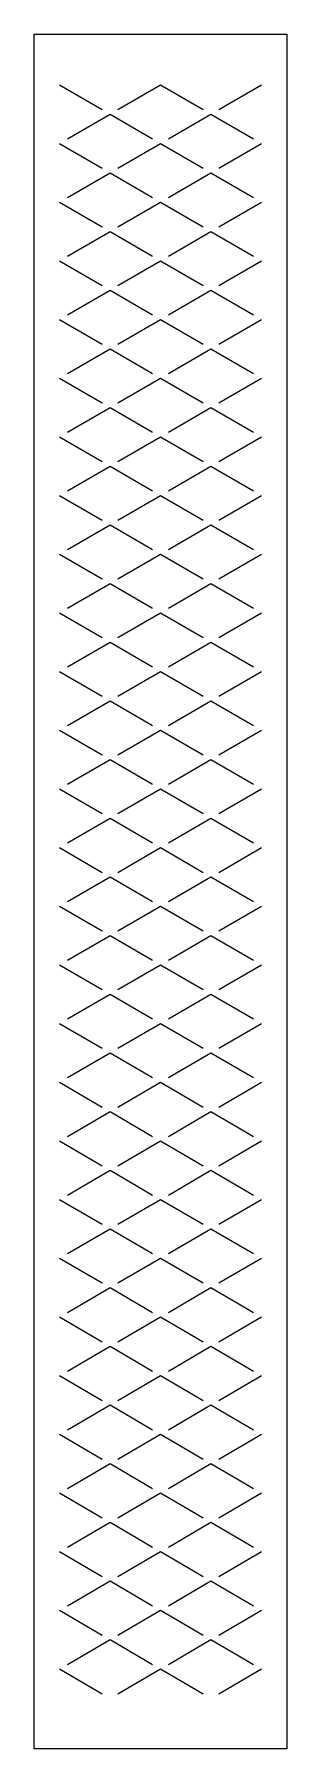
# Model space of a CAD drawing. Header units: metres. Extents: x 0 to 25, y 0 to 170.
import ezdxf

# ---------------------------------------------------------------- set-up
doc = ezdxf.new("R2010")
doc.units = ezdxf.units.M
doc.layers.add('TOP', color=1, linetype='Continuous', lineweight=0)

msp = doc.modelspace()

# ---------------------------------------------------------------- linework, layer by layer
at = {"layer": 'TOP'}
for p, q in [((2.5, 165), (6.72, 162.54)), ((8.28, 162.54), (12.5, 165)), ((12.5, 165), (16.72, 162.54)), ((18.28, 162.54), (22.5, 165)), ((3.28, 159.63), (7.5, 162.09)), ((7.5, 162.09), (11.72, 159.63)), ((13.28, 159.63), (17.5, 162.09)), ((17.5, 162.09), (21.72, 159.63)), ((2.5, 159.18), (6.72, 156.72)), ((8.28, 156.72), (12.5, 159.18)), ((12.5, 159.18), (16.72, 156.72)), ((18.28, 156.72), (22.5, 159.18)), ((3.28, 153.81), (7.5, 156.27)), ((7.5, 156.27), (11.72, 153.81)), ((13.28, 153.81), (17.5, 156.27)), ((17.5, 156.27), (21.72, 153.81)), ((2.5, 153.36), (6.72, 150.9)), ((8.28, 150.9), (12.5, 153.36)), ((12.5, 153.36), (16.72, 150.9)), ((18.28, 150.9), (22.5, 153.36)), ((3.28, 148), (7.5, 150.45)), ((7.5, 150.45), (11.72, 148)), ((13.28, 148), (17.5, 150.45)), ((17.5, 150.45), (21.72, 148)), ((2.5, 147.55), (6.72, 145.09)), ((8.28, 145.09), (12.5, 147.55)), ((12.5, 147.55), (16.72, 145.09)), ((18.28, 145.09), (22.5, 147.55)), ((3.28, 142.18), (7.5, 144.64)), ((7.5, 144.64), (11.72, 142.18)), ((13.28, 142.18), (17.5, 144.64)), ((17.5, 144.64), (21.72, 142.18)), ((2.5, 141.73), (6.72, 139.27)), ((8.28, 139.27), (12.5, 141.73)), ((12.5, 141.73), (16.72, 139.27)), ((18.28, 139.27), (22.5, 141.73)), ((3.28, 136.36), (7.5, 138.82)), ((7.5, 138.82), (11.72, 136.36)), ((13.28, 136.36), (17.5, 138.82)), ((17.5, 138.82), (21.72, 136.36)), ((2.5, 135.91), (6.72, 133.45)), ((8.28, 133.45), (12.5, 135.91)), ((12.5, 135.91), (16.72, 133.45)), ((18.28, 133.45), (22.5, 135.91)), ((3.28, 130.54), (7.5, 133)), ((7.5, 133), (11.72, 130.54)), ((13.28, 130.54), (17.5, 133)), ((17.5, 133), (21.72, 130.54)), ((2.5, 130.09), (6.72, 127.63)), ((8.28, 127.63), (12.5, 130.09)), ((12.5, 130.09), (16.72, 127.63)), ((18.28, 127.63), (22.5, 130.09)), ((3.28, 124.72), (7.5, 127.18)), ((7.5, 127.18), (11.72, 124.72)), ((13.28, 124.72), (17.5, 127.18)), ((17.5, 127.18), (21.72, 124.72)), ((2.5, 124.27), (6.72, 121.81)), ((8.28, 121.81), (12.5, 124.27)), ((12.5, 124.27), (16.72, 121.81)), ((18.28, 121.81), (22.5, 124.27)), ((3.28, 118.9), (7.5, 121.36)), ((7.5, 121.36), (11.72, 118.9)), ((13.28, 118.9), (17.5, 121.36)), ((17.5, 121.36), (21.72, 118.9)), ((2.5, 118.45), (6.72, 116)), ((8.28, 116), (12.5, 118.45)), ((12.5, 118.45), (16.72, 116)), ((18.28, 116), (22.5, 118.45)), ((3.28, 113.09), (7.5, 115.55)), ((7.5, 115.55), (11.72, 113.09)), ((13.28, 113.09), (17.5, 115.55)), ((17.5, 115.55), (21.72, 113.09)), ((2.5, 112.64), (6.72, 110.18)), ((8.28, 110.18), (12.5, 112.64)), ((12.5, 112.64), (16.72, 110.18)), ((18.28, 110.18), (22.5, 112.64)), ((3.28, 107.27), (7.5, 109.73)), ((7.5, 109.73), (11.72, 107.27)), ((13.28, 107.27), (17.5, 109.73)), ((17.5, 109.73), (21.72, 107.27)), ((2.5, 106.82), (6.72, 104.36)), ((8.28, 104.36), (12.5, 106.82)), ((12.5, 106.82), (16.72, 104.36)), ((18.28, 104.36), (22.5, 106.82)), ((3.28, 101.45), (7.5, 103.91)), ((7.5, 103.91), (11.72, 101.45)), ((13.28, 101.45), (17.5, 103.91)), ((17.5, 103.91), (21.72, 101.45)), ((2.5, 101), (6.72, 98.54)), ((8.28, 98.54), (12.5, 101)), ((12.5, 101), (16.72, 98.54)), ((18.28, 98.54), (22.5, 101)), ((3.28, 95.63), (7.5, 98.09)), ((7.5, 98.09), (11.72, 95.63)), ((13.28, 95.63), (17.5, 98.09)), ((17.5, 98.09), (21.72, 95.63)), ((2.5, 95.18), (6.72, 92.72)), ((8.28, 92.72), (12.5, 95.18)), ((12.5, 95.18), (16.72, 92.72)), ((18.28, 92.72), (22.5, 95.18)), ((3.28, 89.81), (7.5, 92.27)), ((7.5, 92.27), (11.72, 89.81)), ((13.28, 89.81), (17.5, 92.27)), ((17.5, 92.27), (21.72, 89.81)), ((2.5, 89.36), (6.72, 86.9)), ((8.28, 86.9), (12.5, 89.36)), ((12.5, 89.36), (16.72, 86.9)), ((18.28, 86.9), (22.5, 89.36)), ((3.28, 84), (7.5, 86.45)), ((7.5, 86.45), (11.72, 84)), ((13.28, 84), (17.5, 86.45)), ((17.5, 86.45), (21.72, 84)), ((2.5, 83.55), (6.72, 81.09)), ((8.28, 81.09), (12.5, 83.55)), ((12.5, 83.55), (16.72, 81.09)), ((18.28, 81.09), (22.5, 83.55)), ((3.28, 78.18), (7.5, 80.64)), ((7.5, 80.64), (11.72, 78.18)), ((13.28, 78.18), (17.5, 80.64)), ((17.5, 80.64), (21.72, 78.18)), ((2.5, 77.73), (6.72, 75.27)), ((8.28, 75.27), (12.5, 77.73)), ((12.5, 77.73), (16.72, 75.27)), ((18.28, 75.27), (22.5, 77.73)), ((3.28, 72.36), (7.5, 74.82)), ((7.5, 74.82), (11.72, 72.36)), ((13.28, 72.36), (17.5, 74.82)), ((17.5, 74.82), (21.72, 72.36)), ((2.5, 71.91), (6.72, 69.45)), ((8.28, 69.45), (12.5, 71.91)), ((12.5, 71.91), (16.72, 69.45)), ((18.28, 69.45), (22.5, 71.91)), ((3.28, 66.54), (7.5, 69)), ((7.5, 69), (11.72, 66.54)), ((13.28, 66.54), (17.5, 69)), ((17.5, 69), (21.72, 66.54)), ((2.5, 66.09), (6.72, 63.63)), ((8.28, 63.63), (12.5, 66.09)), ((12.5, 66.09), (16.72, 63.63)), ((18.28, 63.63), (22.5, 66.09)), ((3.28, 60.72), (7.5, 63.18)), ((7.5, 63.18), (11.72, 60.72)), ((13.28, 60.72), (17.5, 63.18)), ((17.5, 63.18), (21.72, 60.72)), ((2.5, 60.27), (6.72, 57.81)), ((8.28, 57.81), (12.5, 60.27)), ((12.5, 60.27), (16.72, 57.81)), ((18.28, 57.81), (22.5, 60.27)), ((3.28, 54.9), (7.5, 57.36)), ((7.5, 57.36), (11.72, 54.9)), ((13.28, 54.9), (17.5, 57.36)), ((17.5, 57.36), (21.72, 54.9)), ((2.5, 54.45), (6.72, 52)), ((8.28, 52), (12.5, 54.45)), ((12.5, 54.45), (16.72, 52)), ((18.28, 52), (22.5, 54.45)), ((3.28, 49.09), (7.5, 51.55)), ((7.5, 51.55), (11.72, 49.09)), ((13.28, 49.09), (17.5, 51.55)), ((17.5, 51.55), (21.72, 49.09)), ((2.5, 48.64), (6.72, 46.18)), ((8.28, 46.18), (12.5, 48.64)), ((12.5, 48.64), (16.72, 46.18)), ((18.28, 46.18), (22.5, 48.64)), ((3.28, 43.27), (7.5, 45.73)), ((7.5, 45.73), (11.72, 43.27)), ((13.28, 43.27), (17.5, 45.73)), ((17.5, 45.73), (21.72, 43.27)), ((2.5, 42.82), (6.72, 40.36)), ((8.28, 40.36), (12.5, 42.82)), ((12.5, 42.82), (16.72, 40.36)), ((18.28, 40.36), (22.5, 42.82)), ((3.28, 37.45), (7.5, 39.91)), ((7.5, 39.91), (11.72, 37.45)), ((13.28, 37.45), (17.5, 39.91)), ((17.5, 39.91), (21.72, 37.45)), ((2.5, 37), (6.72, 34.54)), ((8.28, 34.54), (12.5, 37)), ((12.5, 37), (16.72, 34.54)), ((18.28, 34.54), (22.5, 37)), ((3.28, 31.63), (7.5, 34.09)), ((7.5, 34.09), (11.72, 31.63)), ((13.28, 31.63), (17.5, 34.09)), ((17.5, 34.09), (21.72, 31.63)), ((2.5, 31.18), (6.72, 28.72)), ((8.28, 28.72), (12.5, 31.18)), ((12.5, 31.18), (16.72, 28.72)), ((18.28, 28.72), (22.5, 31.18)), ((3.28, 25.81), (7.5, 28.27)), ((7.5, 28.27), (11.72, 25.81)), ((13.28, 25.81), (17.5, 28.27)), ((17.5, 28.27), (21.72, 25.81)), ((2.5, 25.36), (6.72, 22.9)), ((8.28, 22.9), (12.5, 25.36)), ((12.5, 25.36), (16.72, 22.9)), ((18.28, 22.9), (22.5, 25.36)), ((3.28, 20), (7.5, 22.45)), ((7.5, 22.45), (11.72, 20)), ((13.28, 20), (17.5, 22.45)), ((17.5, 22.45), (21.72, 20)), ((2.5, 19.55), (6.72, 17.09)), ((8.28, 17.09), (12.5, 19.55)), ((12.5, 19.55), (16.72, 17.09)), ((18.28, 17.09), (22.5, 19.55)), ((3.28, 14.18), (7.5, 16.64)), ((7.5, 16.64), (11.72, 14.18)), ((13.28, 14.18), (17.5, 16.64)), ((17.5, 16.64), (21.72, 14.18)), ((2.5, 13.73), (6.72, 11.27)), ((8.28, 11.27), (12.5, 13.73)), ((12.5, 13.73), (16.72, 11.27)), ((18.28, 11.27), (22.5, 13.73)), ((3.28, 8.36), (7.5, 10.82)), ((7.5, 10.82), (11.72, 8.36)), ((13.28, 8.36), (17.5, 10.82)), ((17.5, 10.82), (21.72, 8.36)), ((2.5, 7.91), (6.72, 5.45)), ((8.28, 5.45), (12.5, 7.91)), ((12.5, 7.91), (16.72, 5.45)), ((18.28, 5.45), (22.5, 7.91))]:
    msp.add_line(p, q, dxfattribs=at)
msp.add_lwpolyline([(0, 0), (0, 170), (25, 170), (25, 0)], close=True, dxfattribs=at)

doc.saveas('drawing.dxf')
